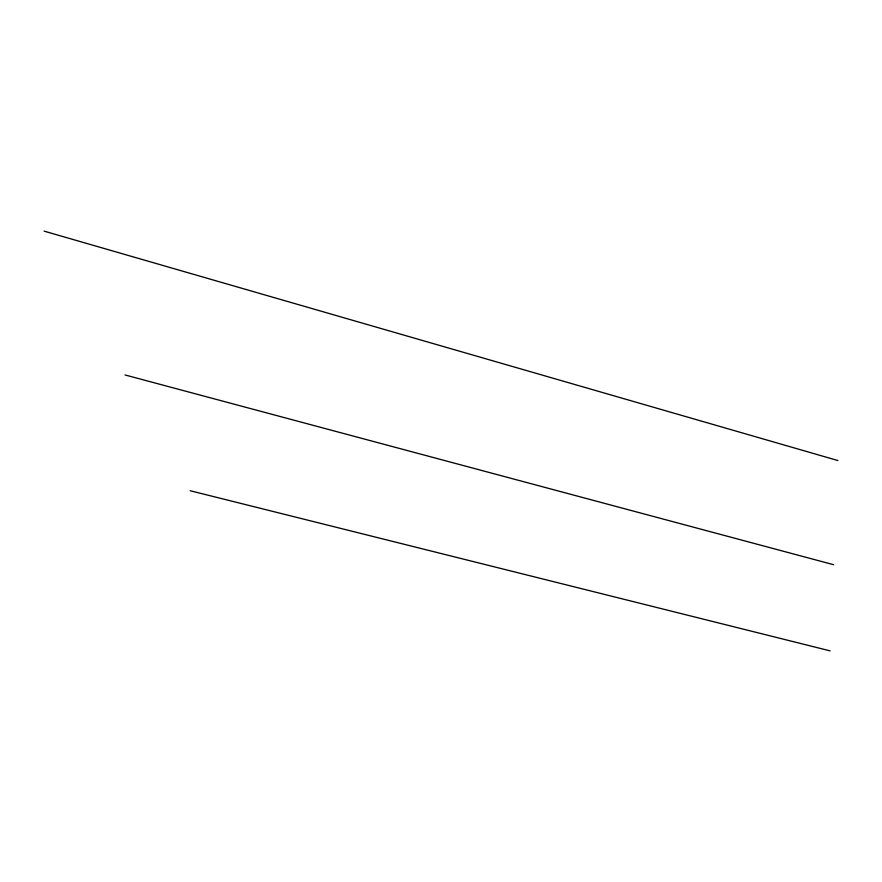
<?xml version="1.0" encoding="UTF-8"?>
<svg xmlns="http://www.w3.org/2000/svg" width="882" height="882" viewBox="0 0 882 882"><rect width="100%" height="100%" fill="white"/><g stroke="black" fill="none" stroke-linecap="round" stroke-linejoin="round"><path stroke-width="1.32" d="M190.192 490.734L830.116 650.872M125.046 374.96L833.633 564.712M44.1 231.128L837.9 460.547"/></g></svg>
